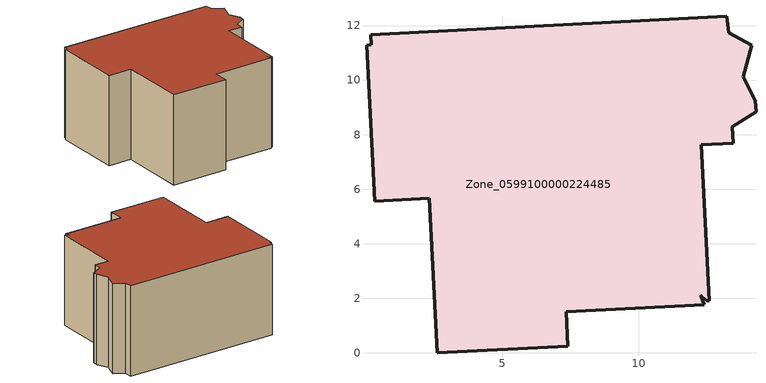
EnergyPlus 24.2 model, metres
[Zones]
Zone_0599100000224485
 floor ground (C_G): 0.17,11.66 13.23,12.34 13.31,11.73 14.14,11.27 13.83,10.13 14.28,9.24 14.3,8.84 13.43,8.29 13.46,7.69 12.29,7.63 12.59,1.91 12.5,1.9 12.28,2.11 12.4,1.77 7.34,1.5 7.4,0.24 2.62,0 2.32,5.66 0.32,5.55 0.02,11.28 0.19,11.29 z0
 wall outside (C_F): 13.46,7.69 13.43,8.29 14.3,8.84 14.28,9.24 13.83,10.13 14.14,11.27 13.31,11.73 13.23,12.34 0.17,11.66 0.19,11.29 0.02,11.28 0.32,5.55 2.32,5.66 2.62,0 7.4,0.24 7.34,1.5 12.4,1.77 12.28,2.11 12.5,1.9 12.59,1.91 12.29,7.63 13.46,7.69 z0:7.49
 roof outside (C_R): 12.59,1.91 12.29,7.63 13.46,7.69 13.43,8.29 14.3,8.84 14.28,9.24 13.83,10.13 14.14,11.27 13.31,11.73 13.23,12.34 0.17,11.66 0.19,11.29 0.02,11.28 0.32,5.55 2.32,5.66 2.62,0 7.4,0.24 7.34,1.5 12.4,1.77 12.28,2.11 12.5,1.9 z7.49
[BUILDING]
Pand.0599100000224485: North Axis=0; Terrain=City; Loads Convergence Tolerance Value=0.04; Temperature Convergence Tolerance Value=0.4; Solar Distribution=FullExterior; Maximum Number of Warmup Days=25; Minimum Number of Warmup Days=1
[Site:Location]
Rotterdam.The.Hague.AP_ZH_NLD Design_Conditions: Latitude=51.96; Longitude=4.45; Time Zone=1; Elevation=-4.5
[SITE:GROUNDTEMPERATURE:BUILDINGSURFACE]
18, 18, 18, 18, 18, 18, 18, 18, 18, 18, 18, 18
[MATERIAL] Thermal Absorptance=0.9; Solar Absorptance=0.7; Visible Absorptance=0.7
Name | Roughness | Thickness | Conductivity | Density | Specific Heat
G.D.1965 | MediumSmooth | 0.15 | 1 | 540 | 1210
F.D.1965 | Rough | 0.3 | 0.857143 | 1920 | 840
R.D.1965 | MediumRough | 0.2 | 0.08 | 1500 | 1000
[CONSTRUCTION]
C_G: G.D.1965
C_F: F.D.1965
C_R: R.D.1965
[ZONE]
Zone_0599100000224485: Type=1; Multiplier=1; Ceiling Height=Autocalculate; Volume=Autocalculate; Floor Area=autocalculate; Part of Total Floor Area=Yes
[ZONEINFILTRATION:DESIGNFLOWRATE]
Infil_Zone_0599100000224485: Zone or ZoneList or Space or SpaceList=Zone_0599100000224485; Schedule=AlwaysOn; Design Flow Rate Calculation Method=Flow/Area; Flow Rate per Floor Area=0.0042; Constant Term Coefficient=1; Temperature Term Coefficient=0; Velocity Term Coefficient=0; Velocity Squared Term Coefficient=0
[HVACTEMPLATE:ZONE:IDEALLOADSAIRSYSTEM]
Zone_0599100000224485: Maximum Heating Supply Air Temperature=50; Minimum Cooling Supply Air Temperature=13; Maximum Heating Supply Air Humidity Ratio=0.0156; Minimum Cooling Supply Air Humidity Ratio=0.0077; Heating Limit=NoLimit; Cooling Limit=NoLimit; Dehumidification Control Type=ConstantSensibleHeatRatio; Cooling Sensible Heat Ratio=0.7; Dehumidification Setpoint=60; Humidification Control Type=None; Humidification Setpoint=30; Outdoor Air Method=None; Outdoor Air Flow Rate per Person=0.00944; Outdoor Air Flow Rate per Zone Floor Area=0; Outdoor Air Flow Rate per Zone=0; Demand Controlled Ventilation Type=None; Outdoor Air Economizer Type=NoEconomizer; Heat Recovery Type=None; Sensible Heat Recovery Effectiveness=0.7; Latent Heat Recovery Effectiveness=0.65
[ZONECONTROL:THERMOSTAT]
ThermostatControl_Zone_0599100000224485: Zone or ZoneList=Zone_0599100000224485; Control Type Schedule=DualSetpointControlType; Control 1=Thermostat_Zone_0599100000224485; Temperature Difference Between Cutout And Setpoint=0
[THERMOSTATSETPOINT:DUALSETPOINT]
Thermostat_Zone_0599100000224485: Heating Setpoint Temperature Schedule=HeatingSetpoint_Zone_0599100000224485; Cooling Setpoint Temperature Schedule=CoolingSetpoint_Zone_0599100000224485
[SCHEDULE:COMPACT]
HeatingSetpoint_Zone_0599100000224485: Through: 12/31, For: AllDays, Until: 24:00, 21
CoolingSetpoint_Zone_0599100000224485: Through: 12/31, For: AllDays, Until: 24:00, 24
DualSetpointControlType: Through: 12/31, For: AllDays, Until: 24:00, 4
AlwaysOn: Through: 12/31, For: AllDays, Until: 24:00, 1
